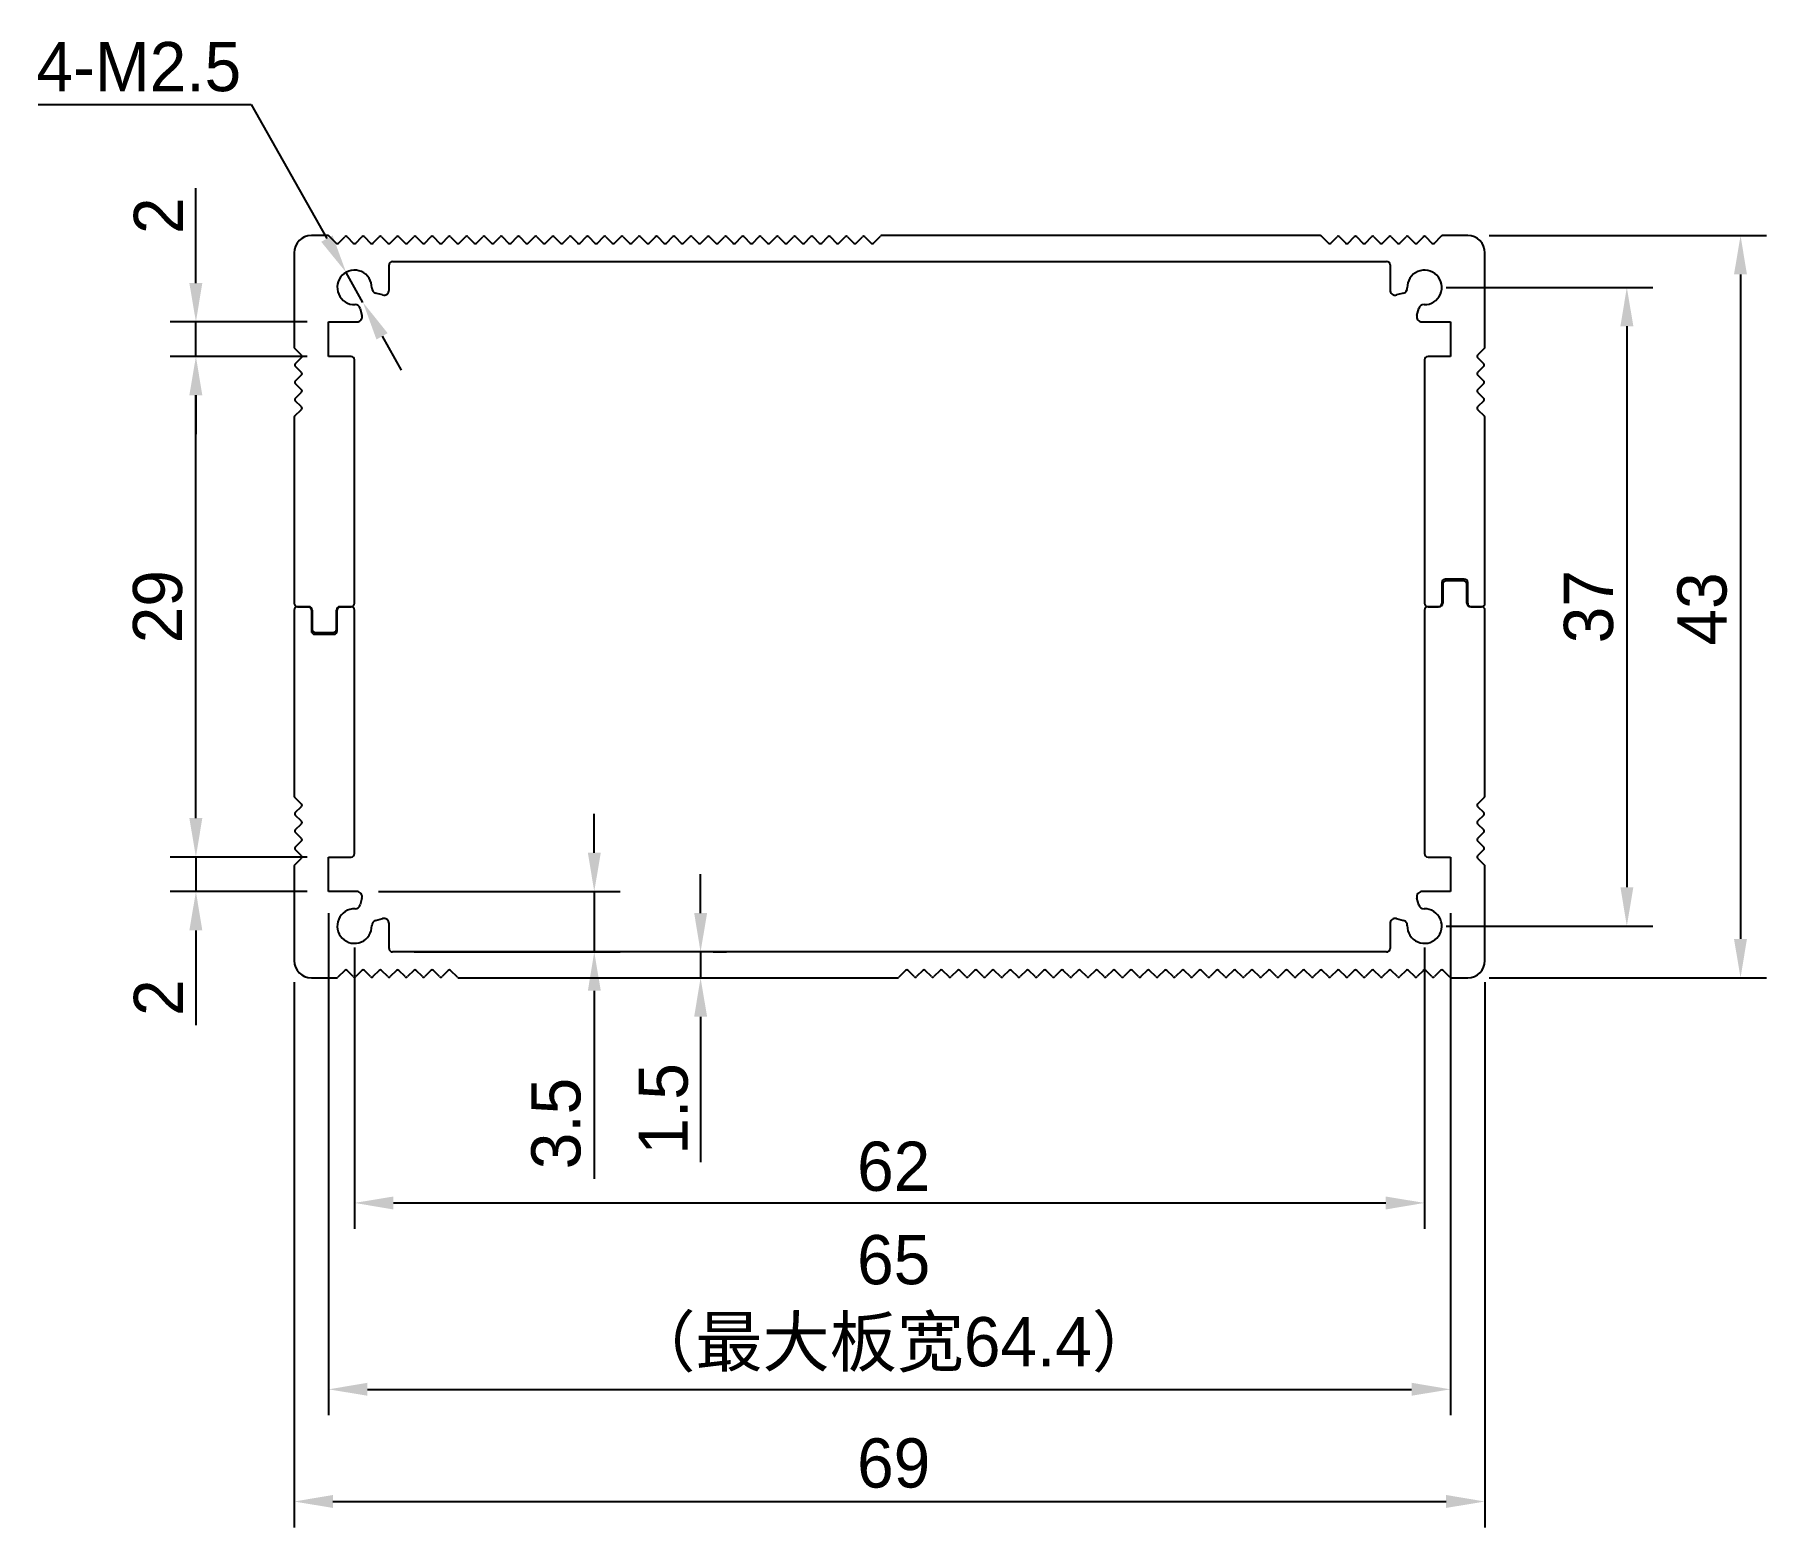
# Model space of a CAD drawing. Header units: millimetres. Extents: x 23566 to 23666, y -3037 to -2950.
import ezdxf

# ---------------------------------------------------------------- set-up
doc = ezdxf.new("R2010")
doc.units = ezdxf.units.MM
doc.header["$LTSCALE"] = 0.5
doc.header["$PDMODE"] = 35
for name, color, linetype, lineweight in [('3标注', 30, 'Continuous', 9), ('标注线', 7, 'Continuous', 13), ('粗实线', 7, 'Continuous', 25)]:
    doc.layers.add(name, color=color, linetype=linetype, lineweight=lineweight)
doc.styles.get("Standard").update_dxf_attribs({"font": ''})
doc.styles.get('Standard').set_extended_font_data('思源黑体 Normal')
doc.dimstyles.new('1比1 文字2.85', dxfattribs={"dimtxt": 2.85, "dimasz": 2.25, "dimexe": 1.5, "dimexo": 1.25, "dimgap": 0.7, "dimtad": 1, "dimdec": 1, "dimdsep": 46, "dimtxsty": 'Standard', "dimcen": 1.8, "dimadec": 0, "dimazin": 0, "dimtfac": 1, "dimtdec": 1, "dimtmove": 0, "dimatfit": 3, "dimfxl": 1, "dimarcsym": 0})
doc.dimstyles.new('1比1 文字2.85直径', dxfattribs={"dimtxt": 2.85, "dimasz": 2.25, "dimexe": 1.5, "dimexo": 1.25, "dimgap": 0.7, "dimtad": 1, "dimtih": 1, "dimtoh": 1, "dimdec": 1, "dimdsep": 46, "dimtxsty": 'Standard', "dimcen": 1.8, "dimadec": 0, "dimazin": 0, "dimtfac": 1, "dimtdec": 1, "dimtmove": 0, "dimatfit": 3, "dimfxl": 1, "dimarcsym": 0})

# ---------------------------------------------------------------- blocks, each defined once
blk = doc.blocks.new('*D81')
at = {"layer": 'Defpoints', "color": 0, "ltscale": 0.1}
for p in [(23580.7, -3003.96), (23649.7, -3003.96), (23649.7, -3035.3)]:
    blk.add_point(p, dxfattribs=at)
at = {"layer": '标注线', "color": 0, "lineweight": -2, "ltscale": 0.1}
for p, q in [((23580.7, -3005.21), (23580.7, -3036.8)), ((23649.7, -3005.21), (23649.7, -3036.8)), ((23582.95, -3035.3), (23647.45, -3035.3))]:
    blk.add_line(p, q, dxfattribs=at)
at = {"layer": '标注线', "color": 0, "ltscale": 0.1}
for points in [[(23582.95, -3034.92), (23582.95, -3035.67), (23580.7, -3035.3)], [(23647.45, -3034.92), (23647.45, -3035.67), (23649.7, -3035.3)]]:
    blk.add_solid(points, dxfattribs=at)
at = {"layer": '标注线', "color": 0, "ltscale": 0.1, "insert": (23615.44, -3031.64), "char_height": 2.85, "attachment_point": 2}
blk.add_mtext('69', dxfattribs=at)
blk = doc.blocks.new('*D82')
at = {"layer": 'Defpoints', "color": 0, "ltscale": 0.1}
for p in [(23584.2, -3001.96), (23646.2, -3001.96), (23646.2, -3018)]:
    blk.add_point(p, dxfattribs=at)
at = {"layer": '标注线', "color": 0, "lineweight": -2, "ltscale": 0.1}
for p, q in [((23584.2, -3003.21), (23584.2, -3019.5)), ((23646.2, -3003.21), (23646.2, -3019.5)), ((23586.45, -3018), (23643.95, -3018))]:
    blk.add_line(p, q, dxfattribs=at)
at = {"layer": '标注线', "color": 0, "ltscale": 0.1}
for points in [[(23586.45, -3017.63), (23586.45, -3018.38), (23584.2, -3018)], [(23643.95, -3017.63), (23643.95, -3018.38), (23646.2, -3018)]]:
    blk.add_solid(points, dxfattribs=at)
at = {"layer": '标注线', "color": 0, "ltscale": 0.1, "insert": (23615.44, -3014.45), "char_height": 2.85, "attachment_point": 2}
blk.add_mtext('62', dxfattribs=at)
blk = doc.blocks.new('*D83')
at = {"layer": 'Defpoints', "color": 0, "ltscale": 0.1}
for p in [(23584.34, -2999.96), (23586.4, -3003.46), (23598.09, -3003.46)]:
    blk.add_point(p, dxfattribs=at)
at = {"layer": '标注线', "color": 0, "lineweight": -2, "ltscale": 0.1}
for p, q in [((23598.09, -2997.71), (23598.09, -2995.46)), ((23585.59, -2999.96), (23599.59, -2999.96)), ((23598.09, -2999.96), (23598.09, -3003.46)), ((23587.65, -3003.46), (23599.59, -3003.46)), ((23598.09, -3005.71), (23598.09, -3016.6))]:
    blk.add_line(p, q, dxfattribs=at)
at = {"layer": '标注线', "color": 0, "ltscale": 0.1}
for points in [[(23597.72, -2997.71), (23598.47, -2997.71), (23598.09, -2999.96)], [(23597.72, -3005.71), (23598.47, -3005.71), (23598.09, -3003.46)]]:
    blk.add_solid(points, dxfattribs=at)
at = {"layer": '标注线', "color": 0, "ltscale": 0.1, "insert": (23594.44, -3013.4), "char_height": 2.85, "attachment_point": 2, "rotation": 90}
blk.add_mtext('3.5', dxfattribs=at)
blk = doc.blocks.new('*D84')
at = {"layer": 'Defpoints', "color": 0, "ltscale": 0.1}
for p in [(23582.7, -2997.96), (23575.01, -2999.96), (23582.7, -2999.96)]:
    blk.add_point(p, dxfattribs=at)
at = {"layer": '标注线', "color": 0, "lineweight": -2, "ltscale": 0.1}
for p, q in [((23575.01, -2995.71), (23575.01, -2993.46)), ((23581.45, -2997.96), (23573.51, -2997.96)), ((23575.01, -2997.96), (23575.01, -2999.96)), ((23581.45, -2999.96), (23573.51, -2999.96)), ((23575.01, -3002.21), (23575.01, -3007.71))]:
    blk.add_line(p, q, dxfattribs=at)
at = {"layer": '标注线', "color": 0, "ltscale": 0.1}
for points in [[(23574.63, -2995.71), (23575.38, -2995.71), (23575.01, -2997.96)], [(23574.63, -3002.21), (23575.38, -3002.21), (23575.01, -2999.96)]]:
    blk.add_solid(points, dxfattribs=at)
at = {"layer": '标注线', "color": 0, "ltscale": 0.1, "insert": (23571.41, -3006.11), "char_height": 2.85, "attachment_point": 2, "rotation": 90}
blk.add_mtext('2', dxfattribs=at)
blk = doc.blocks.new('*D85')
at = {"layer": 'Defpoints', "color": 0, "ltscale": 0.1}
for p in [(23575.01, -2968.96), (23582.7, -2968.96), (23582.7, -2997.96)]:
    blk.add_point(p, dxfattribs=at)
at = {"layer": '标注线', "color": 0, "lineweight": -2, "ltscale": 0.1}
for p, q in [((23581.45, -2968.96), (23573.51, -2968.96)), ((23575.01, -2995.71), (23575.01, -2971.21)), ((23581.45, -2997.96), (23573.51, -2997.96))]:
    blk.add_line(p, q, dxfattribs=at)
at = {"layer": '标注线', "color": 0, "ltscale": 0.1}
for points in [[(23574.63, -2971.21), (23575.38, -2971.21), (23575.01, -2968.96)], [(23574.63, -2995.71), (23575.38, -2995.71), (23575.01, -2997.96)]]:
    blk.add_solid(points, dxfattribs=at)
at = {"layer": '标注线', "color": 0, "ltscale": 0.1, "insert": (23571.36, -2983.46), "char_height": 2.85, "attachment_point": 2, "rotation": 90}
blk.add_mtext('29', dxfattribs=at)
blk = doc.blocks.new('*D86')
at = {"layer": 'Defpoints', "color": 0, "ltscale": 0.1}
for p in [(23582.7, -2966.96), (23575.01, -2968.96), (23582.7, -2968.96)]:
    blk.add_point(p, dxfattribs=at)
at = {"layer": '标注线', "color": 0, "lineweight": -2, "ltscale": 0.1}
for p, q in [((23575.01, -2964.71), (23575.01, -2959.22)), ((23581.45, -2966.96), (23573.51, -2966.96)), ((23575.01, -2968.96), (23575.01, -2966.96)), ((23581.45, -2968.96), (23573.51, -2968.96)), ((23575.01, -2971.21), (23575.01, -2973.46))]:
    blk.add_line(p, q, dxfattribs=at)
at = {"layer": '标注线', "color": 0, "ltscale": 0.1}
for points in [[(23574.63, -2964.71), (23575.38, -2964.71), (23575.01, -2966.96)], [(23574.63, -2971.21), (23575.38, -2971.21), (23575.01, -2968.96)]]:
    blk.add_solid(points, dxfattribs=at)
at = {"layer": '标注线', "color": 0, "ltscale": 0.1, "insert": (23571.41, -2960.81), "char_height": 2.85, "attachment_point": 2, "rotation": 90}
blk.add_mtext('2', dxfattribs=at)
blk = doc.blocks.new('*D87')
at = {"layer": 'Defpoints', "color": 0, "ltscale": 0.1}
for p in [(23646.2, -2964.96), (23646.2, -3001.96), (23657.92, -3001.96)]:
    blk.add_point(p, dxfattribs=at)
at = {"layer": '标注线', "color": 0, "lineweight": -2, "ltscale": 0.1}
for p, q in [((23647.45, -2964.96), (23659.42, -2964.96)), ((23657.92, -2967.21), (23657.92, -2999.71)), ((23647.45, -3001.96), (23659.42, -3001.96))]:
    blk.add_line(p, q, dxfattribs=at)
at = {"layer": '标注线', "color": 0, "ltscale": 0.1}
for points in [[(23657.55, -2967.21), (23658.3, -2967.21), (23657.92, -2964.96)], [(23657.55, -2999.71), (23658.3, -2999.71), (23657.92, -3001.96)]]:
    blk.add_solid(points, dxfattribs=at)
at = {"layer": '标注线', "color": 0, "ltscale": 0.1, "insert": (23654.27, -2983.46), "char_height": 2.85, "attachment_point": 2, "rotation": 90}
blk.add_mtext('37', dxfattribs=at)
blk = doc.blocks.new('*D88')
at = {"layer": 'Defpoints', "color": 0, "ltscale": 0.1}
for p in [(23648.7, -2961.96), (23648.7, -3004.96), (23664.51, -3004.96)]:
    blk.add_point(p, dxfattribs=at)
at = {"layer": '标注线', "color": 0, "lineweight": -2, "ltscale": 0.1}
for p, q in [((23649.95, -2961.96), (23666.01, -2961.96)), ((23664.51, -2964.21), (23664.51, -3002.71)), ((23649.95, -3004.96), (23666.01, -3004.96))]:
    blk.add_line(p, q, dxfattribs=at)
at = {"layer": '标注线', "color": 0, "ltscale": 0.1}
for points in [[(23664.13, -2964.21), (23664.88, -2964.21), (23664.51, -2961.96)], [(23664.13, -3002.71), (23664.88, -3002.71), (23664.51, -3004.96)]]:
    blk.add_solid(points, dxfattribs=at)
at = {"layer": '标注线', "color": 0, "ltscale": 0.1, "insert": (23660.85, -2983.59), "char_height": 2.85, "attachment_point": 2, "rotation": 90}
blk.add_mtext('43', dxfattribs=at)
blk = doc.blocks.new('*D89')
at = {"layer": 'Defpoints', "color": 0, "ltscale": 0.1}
for p in [(23603.74, -3003.46), (23603.74, -3004.96), (23604.25, -3004.96)]:
    blk.add_point(p, dxfattribs=at)
at = {"layer": '标注线', "color": 0, "lineweight": -2, "ltscale": 0.1}
for p, q in [((23604.25, -3001.21), (23604.25, -2998.96)), ((23604.25, -3003.46), (23604.25, -3004.96)), ((23604.99, -3003.46), (23605.75, -3003.46)), ((23604.99, -3004.96), (23605.75, -3004.96)), ((23604.25, -3007.21), (23604.25, -3015.63))]:
    blk.add_line(p, q, dxfattribs=at)
at = {"layer": '标注线', "color": 0, "ltscale": 0.1}
for points in [[(23603.88, -3001.21), (23604.63, -3001.21), (23604.25, -3003.46)], [(23603.88, -3007.21), (23604.63, -3007.21), (23604.25, -3004.96)]]:
    blk.add_solid(points, dxfattribs=at)
at = {"layer": '标注线', "color": 0, "ltscale": 0.1, "insert": (23602.1, -3012.55), "char_height": 2.85, "attachment_point": 5, "rotation": 90}
blk.add_mtext('1.5', dxfattribs=at)
blk = doc.blocks.new('*D90')
at = {"layer": 'Defpoints', "color": 0, "ltscale": 0.1}
for p in [(23583.71, -2964.09), (23584.69, -2965.83)]:
    blk.add_point(p, dxfattribs=at)
at = {"layer": '标注线', "color": 0, "lineweight": -2, "ltscale": 0.1}
for p, q in [((23565.87, -2954.36), (23578.22, -2954.36)), ((23578.22, -2954.36), (23582.6, -2962.13)), ((23584.69, -2965.83), (23583.71, -2964.09)), ((23585.8, -2967.79), (23586.9, -2969.75))]:
    blk.add_line(p, q, dxfattribs=at)
at = {"layer": '标注线', "color": 0, "ltscale": 0.1}
for points in [[(23582.93, -2961.95), (23582.27, -2962.32), (23583.71, -2964.09)], [(23586.12, -2967.61), (23585.47, -2967.98), (23584.69, -2965.83)]]:
    blk.add_solid(points, dxfattribs=at)
at = {"layer": '标注线', "color": 0, "ltscale": 0.1, "insert": (23571.7, -2952.19), "char_height": 2.85, "attachment_point": 5}
blk.add_mtext('4-M2.5', dxfattribs=at)
blk = doc.blocks.new('*D91')
at = {"layer": '3标注', "color": 0, "lineweight": -2, "ltscale": 0.1}
for p, q in [((23582.7, -3001.21), (23582.7, -3030.3)), ((23647.7, -3001.21), (23647.7, -3030.3)), ((23584.95, -3028.8), (23645.45, -3028.8))]:
    blk.add_line(p, q, dxfattribs=at)
at = {"layer": '3标注', "color": 0, "ltscale": 0.1}
for points in [[(23584.95, -3028.42), (23584.95, -3029.17), (23582.7, -3028.8)], [(23645.45, -3028.42), (23645.45, -3029.17), (23647.7, -3028.8)]]:
    blk.add_solid(points, dxfattribs=at)
at = {"layer": 'Defpoints', "color": 0, "ltscale": 0.1}
for p in [(23582.7, -2999.96), (23647.7, -2999.96), (23647.7, -3028.8)]:
    blk.add_point(p, dxfattribs=at)
at = {"layer": '3标注', "color": 0, "ltscale": 0.1, "insert": (23615.44, -3023.85), "char_height": 2.85, "attachment_point": 5}
blk.add_mtext('65\\P（最大板宽64.4）', dxfattribs=at)

msp = doc.modelspace()

# ---------------------------------------------------------------- linework, layer by layer
at = {"layer": '粗实线'}
for p, q in [((23582.66, -2961.96), (23581.7, -2961.96)), ((23582.73, -2961.99), (23583.13, -2962.39)), ((23583.27, -2962.39), (23583.63, -2962.03)), ((23583.77, -2962.03), (23584.13, -2962.39)), ((23584.27, -2962.39), (23584.63, -2962.03)), ((23584.77, -2962.03), (23585.13, -2962.39)), ((23585.27, -2962.39), (23585.63, -2962.03)), ((23585.77, -2962.03), (23586.13, -2962.39)), ((23586.27, -2962.39), (23586.63, -2962.03)), ((23586.77, -2962.03), (23587.13, -2962.39)), ((23587.27, -2962.39), (23587.63, -2962.03)), ((23587.77, -2962.03), (23588.13, -2962.39)), ((23588.27, -2962.39), (23588.63, -2962.03)), ((23588.77, -2962.03), (23589.13, -2962.39)), ((23589.27, -2962.39), (23589.63, -2962.03)), ((23589.77, -2962.03), (23590.13, -2962.39)), ((23590.27, -2962.39), (23590.63, -2962.03)), ((23590.77, -2962.03), (23591.13, -2962.39)), ((23591.27, -2962.39), (23591.63, -2962.03)), ((23591.77, -2962.03), (23592.13, -2962.39)), ((23592.27, -2962.39), (23592.63, -2962.03)), ((23592.77, -2962.03), (23593.13, -2962.39)), ((23593.27, -2962.39), (23593.63, -2962.03)), ((23593.77, -2962.03), (23594.13, -2962.39)), ((23594.27, -2962.39), (23594.63, -2962.03)), ((23594.77, -2962.03), (23595.13, -2962.39)), ((23595.27, -2962.39), (23595.63, -2962.03)), ((23595.77, -2962.03), (23596.13, -2962.39)), ((23596.27, -2962.39), (23596.63, -2962.03)), ((23596.77, -2962.03), (23597.13, -2962.39)), ((23597.27, -2962.39), (23597.63, -2962.03)), ((23597.77, -2962.03), (23598.13, -2962.39)), ((23598.27, -2962.39), (23598.63, -2962.03)), ((23598.77, -2962.03), (23599.13, -2962.39)), ((23599.27, -2962.39), (23599.63, -2962.03)), ((23599.77, -2962.03), (23600.13, -2962.39)), ((23600.27, -2962.39), (23600.63, -2962.03)), ((23600.77, -2962.03), (23601.13, -2962.39)), ((23601.27, -2962.39), (23601.63, -2962.03)), ((23601.77, -2962.03), (23602.13, -2962.39)), ((23602.27, -2962.39), (23602.63, -2962.03)), ((23602.77, -2962.03), (23603.13, -2962.39)), ((23603.27, -2962.39), (23603.63, -2962.03)), ((23603.77, -2962.03), (23604.13, -2962.39)), ((23604.27, -2962.39), (23604.63, -2962.03)), ((23604.77, -2962.03), (23605.13, -2962.39)), ((23605.27, -2962.39), (23605.63, -2962.03)), ((23605.77, -2962.03), (23606.13, -2962.39)), ((23606.27, -2962.39), (23606.63, -2962.03)), ((23606.77, -2962.03), (23607.13, -2962.39)), ((23607.27, -2962.39), (23607.63, -2962.03)), ((23607.77, -2962.03), (23608.13, -2962.39)), ((23608.27, -2962.39), (23608.63, -2962.03)), ((23608.77, -2962.03), (23609.13, -2962.39)), ((23609.27, -2962.39), (23609.63, -2962.03)), ((23609.77, -2962.03), (23610.13, -2962.39)), ((23610.27, -2962.39), (23610.63, -2962.03)), ((23610.77, -2962.03), (23611.13, -2962.39)), ((23611.27, -2962.39), (23611.63, -2962.03)), ((23611.77, -2962.03), (23612.13, -2962.39)), ((23612.27, -2962.39), (23612.63, -2962.03)), ((23612.77, -2962.03), (23613.13, -2962.39)), ((23613.27, -2962.39), (23613.63, -2962.03)), ((23613.77, -2962.03), (23614.13, -2962.39)), ((23614.27, -2962.39), (23614.67, -2961.99)), ((23640.16, -2961.96), (23614.74, -2961.96)), ((23640.23, -2961.99), (23640.63, -2962.39)), ((23640.77, -2962.39), (23641.13, -2962.03)), ((23641.27, -2962.03), (23641.63, -2962.39)), ((23641.77, -2962.39), (23642.13, -2962.03)), ((23642.27, -2962.03), (23642.63, -2962.39)), ((23642.77, -2962.39), (23643.13, -2962.03)), ((23643.27, -2962.03), (23643.63, -2962.39)), ((23643.77, -2962.39), (23644.13, -2962.03)), ((23644.27, -2962.03), (23644.63, -2962.39)), ((23644.77, -2962.39), (23645.13, -2962.03)), ((23645.27, -2962.03), (23645.63, -2962.39)), ((23645.77, -2962.39), (23646.13, -2962.03)), ((23646.27, -2962.03), (23646.63, -2962.39)), ((23646.77, -2962.39), (23647.17, -2961.99)), ((23648.7, -2961.96), (23647.24, -2961.96)), ((23580.7, -2962.96), (23580.7, -2968.42)), ((23649.7, -2968.42), (23649.7, -2962.96)), ((23586.2, -2965.11), (23586.2, -2963.66)), ((23586.4, -2963.46), (23644, -2963.46)), ((23644.2, -2963.66), (23644.2, -2965.11)), ((23585.82, -2965.4), (23585.42, -2965.29)), ((23644.98, -2965.29), (23644.58, -2965.4)), ((23582.7, -2966.96), (23584.34, -2966.96)), ((23582.7, -2968.96), (23582.7, -2966.96)), ((23584.53, -2966.19), (23584.63, -2966.59)), ((23645.76, -2966.59), (23645.87, -2966.19)), ((23646.05, -2966.96), (23647.7, -2966.96)), ((23647.7, -2966.96), (23647.7, -2968.96)), ((23581.13, -2968.89), (23580.73, -2968.49)), ((23580.77, -2969.39), (23581.13, -2969.03)), ((23584, -2968.96), (23582.7, -2968.96)), ((23647.7, -2968.96), (23646.4, -2968.96)), ((23649.67, -2968.49), (23649.27, -2968.89)), ((23649.27, -2969.03), (23649.63, -2969.39)), ((23581.13, -2969.89), (23580.77, -2969.53)), ((23580.77, -2970.39), (23581.13, -2970.03)), ((23584.2, -2983.26), (23584.2, -2969.16)), ((23646.2, -2969.16), (23646.2, -2983.26)), ((23649.63, -2969.53), (23649.27, -2969.89)), ((23649.27, -2970.03), (23649.63, -2970.39)), ((23581.13, -2970.89), (23580.77, -2970.53)), ((23580.77, -2971.39), (23581.13, -2971.03)), ((23649.63, -2970.53), (23649.27, -2970.89)), ((23649.27, -2971.03), (23649.63, -2971.39)), ((23580.73, -2972.43), (23581.13, -2972.03)), ((23581.13, -2971.89), (23580.77, -2971.53)), ((23649.63, -2971.53), (23649.27, -2971.89)), ((23649.27, -2972.03), (23649.67, -2972.43)), ((23580.7, -2972.5), (23580.7, -2983.26)), ((23649.7, -2983.26), (23649.7, -2972.5)), ((23647.2, -2982.06), (23647.2, -2983.26)), ((23648.5, -2981.86), (23647.4, -2981.86)), ((23648.45, -2981.96), (23647.45, -2981.96)), ((23648.7, -2983.26), (23648.7, -2982.06)), ((23647.25, -2982.16), (23647.25, -2983.26)), ((23648.65, -2983.26), (23648.65, -2982.16)), ((23580.7, -2983.66), (23580.7, -2994.42)), ((23580.9, -2983.46), (23581.55, -2983.46)), ((23581.5, -2983.46), (23580.9, -2983.46)), ((23581.7, -2983.66), (23581.7, -2984.86)), ((23581.75, -2983.66), (23581.75, -2984.76)), ((23583.15, -2984.76), (23583.15, -2983.66)), ((23583.2, -2984.86), (23583.2, -2983.66)), ((23583.35, -2983.46), (23584, -2983.46)), ((23584, -2983.46), (23583.4, -2983.46)), ((23584.2, -2997.76), (23584.2, -2983.66)), ((23646.2, -2983.66), (23646.2, -2997.76)), ((23646.4, -2983.46), (23647, -2983.46)), ((23647.05, -2983.46), (23646.4, -2983.46)), ((23649.5, -2983.46), (23648.85, -2983.46)), ((23648.9, -2983.46), (23649.5, -2983.46)), ((23649.7, -2994.42), (23649.7, -2983.66)), ((23581.9, -2985.06), (23583, -2985.06)), ((23581.95, -2984.96), (23582.95, -2984.96)), ((23581.13, -2994.89), (23580.73, -2994.49)), ((23580.77, -2995.39), (23581.13, -2995.03)), ((23649.67, -2994.49), (23649.27, -2994.89)), ((23649.27, -2995.03), (23649.63, -2995.39)), ((23581.13, -2995.89), (23580.77, -2995.53)), ((23580.77, -2996.39), (23581.13, -2996.03)), ((23649.63, -2995.53), (23649.27, -2995.89)), ((23649.27, -2996.03), (23649.63, -2996.39)), ((23581.13, -2996.89), (23580.77, -2996.53)), ((23580.77, -2997.39), (23581.13, -2997.03)), ((23649.63, -2996.53), (23649.27, -2996.89)), ((23649.27, -2997.03), (23649.63, -2997.39)), ((23580.73, -2998.43), (23581.13, -2998.03)), ((23581.13, -2997.89), (23580.77, -2997.53)), ((23582.7, -2997.96), (23584, -2997.96)), ((23582.7, -2999.96), (23582.7, -2997.96)), ((23646.4, -2997.96), (23647.7, -2997.96)), ((23647.7, -2997.96), (23647.7, -2999.96)), ((23649.63, -2997.53), (23649.27, -2997.89)), ((23649.27, -2998.03), (23649.67, -2998.43)), ((23580.7, -2998.5), (23580.7, -3003.96)), ((23649.7, -3003.96), (23649.7, -2998.5)), ((23584.34, -2999.96), (23582.7, -2999.96)), ((23647.7, -2999.96), (23646.05, -2999.96)), ((23584.63, -3000.34), (23584.53, -3000.74)), ((23645.87, -3000.74), (23645.76, -3000.34)), ((23585.42, -3001.64), (23585.82, -3001.53)), ((23586.2, -3003.26), (23586.2, -3001.82)), ((23644.2, -3001.82), (23644.2, -3003.26)), ((23644.58, -3001.53), (23644.98, -3001.64)), ((23644, -3003.46), (23586.4, -3003.46)), ((23581.7, -3004.96), (23583.16, -3004.96)), ((23583.63, -3004.53), (23583.23, -3004.93)), ((23584.13, -3004.89), (23583.77, -3004.53)), ((23584.63, -3004.53), (23584.27, -3004.89)), ((23585.13, -3004.89), (23584.77, -3004.53)), ((23585.63, -3004.53), (23585.27, -3004.89)), ((23586.13, -3004.89), (23585.77, -3004.53)), ((23586.63, -3004.53), (23586.27, -3004.89)), ((23587.13, -3004.89), (23586.77, -3004.53)), ((23587.63, -3004.53), (23587.27, -3004.89)), ((23588.13, -3004.89), (23587.77, -3004.53)), ((23588.63, -3004.53), (23588.27, -3004.89)), ((23589.13, -3004.89), (23588.77, -3004.53)), ((23589.63, -3004.53), (23589.27, -3004.89)), ((23590.17, -3004.93), (23589.77, -3004.53)), ((23590.24, -3004.96), (23615.66, -3004.96)), ((23616.13, -3004.53), (23615.73, -3004.93)), ((23616.63, -3004.89), (23616.27, -3004.53)), ((23617.13, -3004.53), (23616.77, -3004.89)), ((23617.63, -3004.89), (23617.27, -3004.53)), ((23618.13, -3004.53), (23617.77, -3004.89)), ((23618.63, -3004.89), (23618.27, -3004.53)), ((23619.13, -3004.53), (23618.77, -3004.89)), ((23619.63, -3004.89), (23619.27, -3004.53)), ((23620.13, -3004.53), (23619.77, -3004.89)), ((23620.63, -3004.89), (23620.27, -3004.53)), ((23621.13, -3004.53), (23620.77, -3004.89)), ((23621.63, -3004.89), (23621.27, -3004.53)), ((23622.13, -3004.53), (23621.77, -3004.89)), ((23622.63, -3004.89), (23622.27, -3004.53)), ((23623.13, -3004.53), (23622.77, -3004.89)), ((23623.63, -3004.89), (23623.27, -3004.53)), ((23624.13, -3004.53), (23623.77, -3004.89)), ((23624.63, -3004.89), (23624.27, -3004.53)), ((23625.13, -3004.53), (23624.77, -3004.89)), ((23625.63, -3004.89), (23625.27, -3004.53)), ((23626.13, -3004.53), (23625.77, -3004.89)), ((23626.63, -3004.89), (23626.27, -3004.53)), ((23627.13, -3004.53), (23626.77, -3004.89)), ((23627.63, -3004.89), (23627.27, -3004.53)), ((23628.13, -3004.53), (23627.77, -3004.89)), ((23628.63, -3004.89), (23628.27, -3004.53)), ((23629.13, -3004.53), (23628.77, -3004.89)), ((23629.63, -3004.89), (23629.27, -3004.53)), ((23630.13, -3004.53), (23629.77, -3004.89)), ((23630.63, -3004.89), (23630.27, -3004.53)), ((23631.13, -3004.53), (23630.77, -3004.89)), ((23631.63, -3004.89), (23631.27, -3004.53)), ((23632.13, -3004.53), (23631.77, -3004.89)), ((23632.63, -3004.89), (23632.27, -3004.53)), ((23633.13, -3004.53), (23632.77, -3004.89)), ((23633.63, -3004.89), (23633.27, -3004.53)), ((23634.13, -3004.53), (23633.77, -3004.89)), ((23634.63, -3004.89), (23634.27, -3004.53)), ((23635.13, -3004.53), (23634.77, -3004.89)), ((23635.63, -3004.89), (23635.27, -3004.53)), ((23636.13, -3004.53), (23635.77, -3004.89)), ((23636.63, -3004.89), (23636.27, -3004.53)), ((23637.13, -3004.53), (23636.77, -3004.89)), ((23637.63, -3004.89), (23637.27, -3004.53)), ((23638.13, -3004.53), (23637.77, -3004.89)), ((23638.63, -3004.89), (23638.27, -3004.53)), ((23639.13, -3004.53), (23638.77, -3004.89)), ((23639.63, -3004.89), (23639.27, -3004.53)), ((23640.13, -3004.53), (23639.77, -3004.89)), ((23640.63, -3004.89), (23640.27, -3004.53)), ((23641.13, -3004.53), (23640.77, -3004.89)), ((23641.63, -3004.89), (23641.27, -3004.53)), ((23642.13, -3004.53), (23641.77, -3004.89)), ((23642.63, -3004.89), (23642.27, -3004.53)), ((23643.13, -3004.53), (23642.77, -3004.89)), ((23643.63, -3004.89), (23643.27, -3004.53)), ((23644.13, -3004.53), (23643.77, -3004.89)), ((23644.63, -3004.89), (23644.27, -3004.53)), ((23645.13, -3004.53), (23644.77, -3004.89)), ((23645.63, -3004.89), (23645.27, -3004.53)), ((23646.13, -3004.53), (23645.77, -3004.89)), ((23646.63, -3004.89), (23646.27, -3004.53)), ((23647.13, -3004.53), (23646.77, -3004.89)), ((23647.67, -3004.93), (23647.27, -3004.53)), ((23647.74, -3004.96), (23648.7, -3004.96))]:
    msp.add_line(p, q, dxfattribs=at)
for centre, radius, start, end in [((23581.7, -2962.96), 1, 90, 180), ((23582.66, -2962.06), 0.1, 45, 90), ((23583.7, -2962.1), 0.1, 45, 135), ((23584.7, -2962.1), 0.1, 45, 135), ((23585.7, -2962.1), 0.1, 45, 135), ((23586.7, -2962.1), 0.1, 45, 135), ((23587.7, -2962.1), 0.1, 45, 135), ((23588.7, -2962.1), 0.1, 45, 135), ((23589.7, -2962.1), 0.1, 45, 135), ((23590.7, -2962.1), 0.1, 45, 135), ((23591.7, -2962.1), 0.1, 45, 135), ((23592.7, -2962.1), 0.1, 45, 135), ((23593.7, -2962.1), 0.1, 45, 135), ((23594.7, -2962.1), 0.1, 45, 135), ((23595.7, -2962.1), 0.1, 45, 135), ((23596.7, -2962.1), 0.1, 45, 135), ((23597.7, -2962.1), 0.1, 45, 135), ((23598.7, -2962.1), 0.1, 45, 135), ((23599.7, -2962.1), 0.1, 45, 135), ((23600.7, -2962.1), 0.1, 45, 135), ((23601.7, -2962.1), 0.1, 45, 135), ((23602.7, -2962.1), 0.1, 45, 135), ((23603.7, -2962.1), 0.1, 45, 135), ((23604.7, -2962.1), 0.1, 45, 135), ((23605.7, -2962.1), 0.1, 45, 135), ((23606.7, -2962.1), 0.1, 45, 135), ((23607.7, -2962.1), 0.1, 45, 135), ((23608.7, -2962.1), 0.1, 45, 135), ((23609.7, -2962.1), 0.1, 45, 135), ((23610.7, -2962.1), 0.1, 45, 135), ((23611.7, -2962.1), 0.1, 45, 135), ((23612.7, -2962.1), 0.1, 45, 135), ((23613.7, -2962.1), 0.1, 45, 135), ((23614.74, -2962.06), 0.1, 90, 135), ((23640.16, -2962.06), 0.1, 45, 90), ((23641.2, -2962.1), 0.1, 45, 135), ((23642.2, -2962.1), 0.1, 45, 135), ((23643.2, -2962.1), 0.1, 45, 135), ((23644.2, -2962.1), 0.1, 45, 135), ((23645.2, -2962.1), 0.1, 45, 135), ((23646.2, -2962.1), 0.1, 45, 135), ((23647.24, -2962.06), 0.1, 90, 135), ((23648.7, -2962.96), 1, 0, 90), ((23583.2, -2962.32), 0.1, 225, 315), ((23584.2, -2962.32), 0.1, 225, 315), ((23585.2, -2962.32), 0.1, 225, 315), ((23586.2, -2962.32), 0.1, 225, 315), ((23587.2, -2962.32), 0.1, 225, 315), ((23588.2, -2962.32), 0.1, 225, 315), ((23589.2, -2962.32), 0.1, 225, 315), ((23590.2, -2962.32), 0.1, 225, 315), ((23591.2, -2962.32), 0.1, 225, 315), ((23592.2, -2962.32), 0.1, 225, 315), ((23593.2, -2962.32), 0.1, 225, 315), ((23594.2, -2962.32), 0.1, 225, 315), ((23595.2, -2962.32), 0.1, 225, 315), ((23596.2, -2962.32), 0.1, 225, 315), ((23597.2, -2962.32), 0.1, 225, 315), ((23598.2, -2962.32), 0.1, 225, 315), ((23599.2, -2962.32), 0.1, 225, 315), ((23600.2, -2962.32), 0.1, 225, 315), ((23601.2, -2962.32), 0.1, 225, 315), ((23602.2, -2962.32), 0.1, 225, 315), ((23603.2, -2962.32), 0.1, 225, 315), ((23604.2, -2962.32), 0.1, 225, 315), ((23605.2, -2962.32), 0.1, 225, 315), ((23606.2, -2962.32), 0.1, 225, 315), ((23607.2, -2962.32), 0.1, 225, 315), ((23608.2, -2962.32), 0.1, 225, 315), ((23609.2, -2962.32), 0.1, 225, 315), ((23610.2, -2962.32), 0.1, 225, 315), ((23611.2, -2962.32), 0.1, 225, 315), ((23612.2, -2962.32), 0.1, 225, 315), ((23613.2, -2962.32), 0.1, 225, 315), ((23614.2, -2962.32), 0.1, 225, 315), ((23640.7, -2962.32), 0.1, 225, 315), ((23641.7, -2962.32), 0.1, 225, 315), ((23642.7, -2962.32), 0.1, 225, 315), ((23643.7, -2962.32), 0.1, 225, 315), ((23644.7, -2962.32), 0.1, 225, 315), ((23645.7, -2962.32), 0.1, 225, 315), ((23646.7, -2962.32), 0.1, 225, 315), ((23584.2, -2964.96), 1, 358.3424, 271.6576), ((23586.4, -2963.66), 0.2, 90, 180), ((23644, -2963.66), 0.2, 0, 90), ((23646.2, -2964.96), 1, 268.3424, 181.6576), ((23585.5, -2965), 0.3, 178.3424, 255), ((23644.9, -2965), 0.3, 285, 1.6576), ((23584.24, -2966.26), 0.3, 15, 91.6576), ((23585.9, -2965.11), 0.3, 255, 0), ((23644.5, -2965.11), 0.3, 180, 285), ((23646.16, -2966.26), 0.3, 88.3424, 165), ((23584.34, -2966.66), 0.3, 270, 15), ((23646.05, -2966.66), 0.3, 165, 270), ((23580.8, -2968.42), 0.1, 180, 225), ((23581.06, -2968.96), 0.1, 315, 45), ((23584, -2969.16), 0.2, 0, 90), ((23646.4, -2969.16), 0.2, 90, 180), ((23649.34, -2968.96), 0.1, 135, 225), ((23649.6, -2968.42), 0.1, 315, 0), ((23580.84, -2969.46), 0.1, 135, 225), ((23581.06, -2969.96), 0.1, 315, 45), ((23649.34, -2969.96), 0.1, 135, 225), ((23649.56, -2969.46), 0.1, 315, 45), ((23580.84, -2970.46), 0.1, 135, 225), ((23581.06, -2970.96), 0.1, 315, 45), ((23649.34, -2970.96), 0.1, 135, 225), ((23649.56, -2970.46), 0.1, 315, 45), ((23580.84, -2971.46), 0.1, 135, 225), ((23581.06, -2971.96), 0.1, 315, 45), ((23649.34, -2971.96), 0.1, 135, 225), ((23649.56, -2971.46), 0.1, 315, 45), ((23580.8, -2972.5), 0.1, 135, 180), ((23649.6, -2972.5), 0.1, 0, 45), ((23647.4, -2982.06), 0.2, 90, 180), ((23647.45, -2982.16), 0.2, 90, 180), ((23648.45, -2982.16), 0.2, 0, 90), ((23648.5, -2982.06), 0.2, 0, 90), ((23580.9, -2983.26), 0.2, 180, 270), ((23580.9, -2983.66), 0.2, 90, 180), ((23581.5, -2983.66), 0.2, 0, 90), ((23581.55, -2983.66), 0.2, 0, 90), ((23583.35, -2983.66), 0.2, 90, 180), ((23583.4, -2983.66), 0.2, 90, 180), ((23584, -2983.26), 0.2, 270, 0), ((23584, -2983.66), 0.2, 0, 90), ((23646.4, -2983.26), 0.2, 180, 270), ((23646.4, -2983.66), 0.2, 90, 180), ((23647, -2983.26), 0.2, 270, 0), ((23647.05, -2983.26), 0.2, 270, 0), ((23648.85, -2983.26), 0.2, 180, 270), ((23648.9, -2983.26), 0.2, 180, 270), ((23649.5, -2983.26), 0.2, 270, 0), ((23649.5, -2983.66), 0.2, 0, 90), ((23581.9, -2984.86), 0.2, 180, 270), ((23581.95, -2984.76), 0.2, 180, 270), ((23582.95, -2984.76), 0.2, 270, 0), ((23583, -2984.86), 0.2, 270, 0), ((23580.8, -2994.42), 0.1, 180, 225), ((23581.06, -2994.96), 0.1, 315, 45), ((23649.34, -2994.96), 0.1, 135, 225), ((23649.6, -2994.42), 0.1, 315, 0), ((23580.84, -2995.46), 0.1, 135, 225), ((23581.06, -2995.96), 0.1, 315, 45), ((23649.34, -2995.96), 0.1, 135, 225), ((23649.56, -2995.46), 0.1, 315, 45), ((23580.84, -2996.46), 0.1, 135, 225), ((23581.06, -2996.96), 0.1, 315, 45), ((23649.34, -2996.96), 0.1, 135, 225), ((23649.56, -2996.46), 0.1, 315, 45), ((23580.84, -2997.46), 0.1, 135, 225), ((23581.06, -2997.96), 0.1, 315, 45), ((23584, -2997.76), 0.2, 270, 0), ((23646.4, -2997.76), 0.2, 180, 270), ((23649.34, -2997.96), 0.1, 135, 225), ((23649.56, -2997.46), 0.1, 315, 45), ((23580.8, -2998.5), 0.1, 135, 180), ((23649.6, -2998.5), 0.1, 0, 45), ((23584.34, -3000.26), 0.3, 345, 90), ((23646.05, -3000.26), 0.3, 90, 195), ((23584.2, -3001.96), 1, 88.3424, 1.6576), ((23584.24, -3000.66), 0.3, 268.3424, 345), ((23646.2, -3001.96), 1, 178.3424, 91.6576), ((23646.16, -3000.66), 0.3, 195, 271.6576), ((23585.5, -3001.93), 0.3, 105, 181.6576), ((23585.9, -3001.82), 0.3, 0, 105), ((23644.5, -3001.82), 0.3, 75, 180), ((23644.9, -3001.93), 0.3, 358.3424, 75), ((23581.7, -3003.96), 1, 180, 270), ((23586.4, -3003.26), 0.2, 180, 270), ((23644, -3003.26), 0.2, 270, 0), ((23648.7, -3003.96), 1, 270, 0), ((23583.16, -3004.86), 0.1, 270, 315), ((23583.7, -3004.6), 0.1, 45, 135), ((23584.2, -3004.82), 0.1, 225, 315), ((23584.7, -3004.6), 0.1, 45, 135), ((23585.2, -3004.82), 0.1, 225, 315), ((23585.7, -3004.6), 0.1, 45, 135), ((23586.2, -3004.82), 0.1, 225, 315), ((23586.7, -3004.6), 0.1, 45, 135), ((23587.2, -3004.82), 0.1, 225, 315), ((23587.7, -3004.6), 0.1, 45, 135), ((23588.2, -3004.82), 0.1, 225, 315), ((23588.7, -3004.6), 0.1, 45, 135), ((23589.2, -3004.82), 0.1, 225, 315), ((23589.7, -3004.6), 0.1, 45, 135), ((23590.24, -3004.86), 0.1, 225, 270), ((23615.66, -3004.86), 0.1, 270, 315), ((23616.2, -3004.6), 0.1, 45, 135), ((23616.7, -3004.82), 0.1, 225, 315), ((23617.2, -3004.6), 0.1, 45, 135), ((23617.7, -3004.82), 0.1, 225, 315), ((23618.2, -3004.6), 0.1, 45, 135), ((23618.7, -3004.82), 0.1, 225, 315), ((23619.2, -3004.6), 0.1, 45, 135), ((23619.7, -3004.82), 0.1, 225, 315), ((23620.2, -3004.6), 0.1, 45, 135), ((23620.7, -3004.82), 0.1, 225, 315), ((23621.2, -3004.6), 0.1, 45, 135), ((23621.7, -3004.82), 0.1, 225, 315), ((23622.2, -3004.6), 0.1, 45, 135), ((23622.7, -3004.82), 0.1, 225, 315), ((23623.2, -3004.6), 0.1, 45, 135), ((23623.7, -3004.82), 0.1, 225, 315), ((23624.2, -3004.6), 0.1, 45, 135), ((23624.7, -3004.82), 0.1, 225, 315), ((23625.2, -3004.6), 0.1, 45, 135), ((23625.7, -3004.82), 0.1, 225, 315), ((23626.2, -3004.6), 0.1, 45, 135), ((23626.7, -3004.82), 0.1, 225, 315), ((23627.2, -3004.6), 0.1, 45, 135), ((23627.7, -3004.82), 0.1, 225, 315), ((23628.2, -3004.6), 0.1, 45, 135), ((23628.7, -3004.82), 0.1, 225, 315), ((23629.2, -3004.6), 0.1, 45, 135), ((23629.7, -3004.82), 0.1, 225, 315), ((23630.2, -3004.6), 0.1, 45, 135), ((23630.7, -3004.82), 0.1, 225, 315), ((23631.2, -3004.6), 0.1, 45, 135), ((23631.7, -3004.82), 0.1, 225, 315), ((23632.2, -3004.6), 0.1, 45, 135), ((23632.7, -3004.82), 0.1, 225, 315), ((23633.2, -3004.6), 0.1, 45, 135), ((23633.7, -3004.82), 0.1, 225, 315), ((23634.2, -3004.6), 0.1, 45, 135), ((23634.7, -3004.82), 0.1, 225, 315), ((23635.2, -3004.6), 0.1, 45, 135), ((23635.7, -3004.82), 0.1, 225, 315), ((23636.2, -3004.6), 0.1, 45, 135), ((23636.7, -3004.82), 0.1, 225, 315), ((23637.2, -3004.6), 0.1, 45, 135), ((23637.7, -3004.82), 0.1, 225, 315), ((23638.2, -3004.6), 0.1, 45, 135), ((23638.7, -3004.82), 0.1, 225, 315), ((23639.2, -3004.6), 0.1, 45, 135), ((23639.7, -3004.82), 0.1, 225, 315), ((23640.2, -3004.6), 0.1, 45, 135), ((23640.7, -3004.82), 0.1, 225, 315), ((23641.2, -3004.6), 0.1, 45, 135), ((23641.7, -3004.82), 0.1, 225, 315), ((23642.2, -3004.6), 0.1, 45, 135), ((23642.7, -3004.82), 0.1, 225, 315), ((23643.2, -3004.6), 0.1, 45, 135), ((23643.7, -3004.82), 0.1, 225, 315), ((23644.2, -3004.6), 0.1, 45, 135), ((23644.7, -3004.82), 0.1, 225, 315), ((23645.2, -3004.6), 0.1, 45, 135), ((23645.7, -3004.82), 0.1, 225, 315), ((23646.2, -3004.6), 0.1, 45, 135), ((23646.7, -3004.82), 0.1, 225, 315), ((23647.2, -3004.6), 0.1, 45, 135), ((23647.74, -3004.86), 0.1, 225, 270)]:
    msp.add_arc(centre, radius, start, end, dxfattribs=at)

# ---------------------------------------------------------------- dimensions: what is measured, and where the dimension line sits
at = {"layer": '3标注', "ltscale": 0.1}
dim = msp.add_linear_dim(base=(23647.7, -3028.8), p1=(23582.7, -2999.96), p2=(23647.7, -2999.96), text='<>\\P（最大板宽64.4）', dimstyle='1比1 文字2.85', dxfattribs=at)
dim.commit()
dim.dimension.update_dxf_attribs({"geometry": '*D91', "text_midpoint": (23615.44, -3028.8), "dimtype": 160})
at = {"layer": '标注线', "ltscale": 0.1}
dim = msp.add_diameter_dim_2p(p1=(23584.69, -2965.83), p2=(23583.71, -2964.09), text='4-M2.5', dimstyle='1比1 文字2.85直径', dxfattribs=at)
dim.commit()
dim.dimension.update_dxf_attribs({"geometry": '*D90', "text_midpoint": (23571.7, -2954.36), "dimtype": 163})
for base, p1, p2, picture, middle in [((23575.01, -2968.96), (23582.7, -2966.96), (23582.7, -2968.96), '*D86', (23575.01, -2960.81)), ((23664.51, -3004.96), (23648.7, -2961.96), (23648.7, -3004.96), '*D88', (23664.51, -2983.59)), ((23657.92, -3001.96), (23646.2, -2964.96), (23646.2, -3001.96), '*D87', (23657.92, -2983.46)), ((23575.01, -2968.96), (23582.7, -2997.96), (23582.7, -2968.96), '*D85', (23575.01, -2983.46)), ((23575.01, -2999.96), (23582.7, -2997.96), (23582.7, -2999.96), '*D84', (23575.01, -3006.11)), ((23598.09, -3003.46), (23584.34, -2999.96), (23586.4, -3003.46), '*D83', (23598.09, -3013.4))]:
    dim = msp.add_linear_dim(base=base, p1=p1, p2=p2, angle=90, dimstyle='1比1 文字2.85', dxfattribs=at)
    dim.commit()
    dim.dimension.update_dxf_attribs({"geometry": picture, "text_midpoint": middle, "dimtype": 160})
dim = msp.add_linear_dim(base=(23604.25, -3004.96), p1=(23603.74, -3003.46), p2=(23603.74, -3004.96), angle=90, dimstyle='1比1 文字2.85', dxfattribs=at)
dim.commit()
dim.dimension.update_dxf_attribs({"geometry": '*D89', "text_midpoint": (23602.1, -3012.55)})
for base, p1, p2, picture, middle in [((23646.2, -3018), (23584.2, -3001.96), (23646.2, -3001.96), '*D82', (23615.44, -3018)), ((23649.7, -3035.3), (23580.7, -3003.96), (23649.7, -3003.96), '*D81', (23615.44, -3035.3))]:
    dim = msp.add_linear_dim(base=base, p1=p1, p2=p2, dimstyle='1比1 文字2.85', dxfattribs=at)
    dim.commit()
    dim.dimension.update_dxf_attribs({"geometry": picture, "text_midpoint": middle, "dimtype": 160})

doc.saveas('drawing.dxf')
